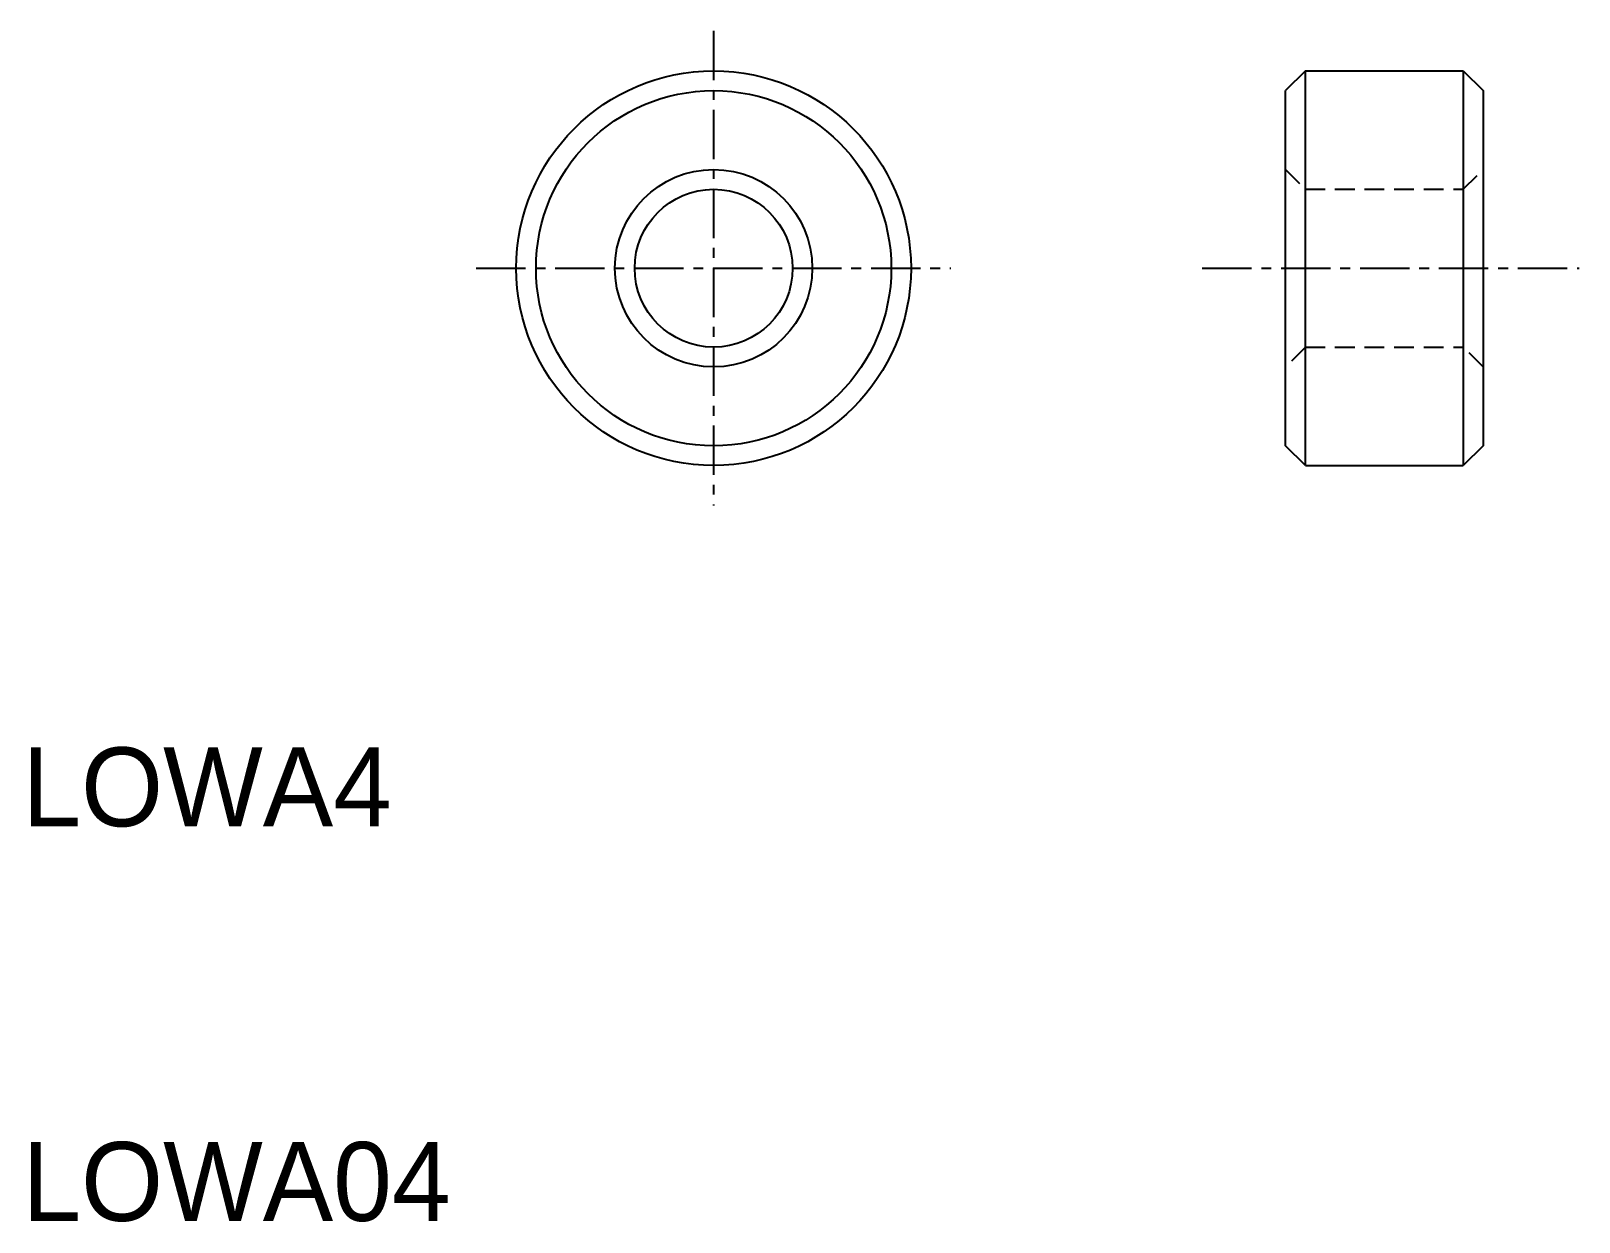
# Model space of a CAD drawing. Extents: x 10.2 to 49.4, y 10 to 40.2.
import ezdxf

# ---------------------------------------------------------------- set-up
doc = ezdxf.new("R2010")
doc.units = 0
doc.linetypes.add('CENTER', pattern=[2, 1.25, -0.25, 0.25, -0.25])
doc.linetypes.add('DASHED', pattern=[0.75, 0.5, -0.25])
doc.layers.get('0').update_dxf_attribs({"linetype": 'CONTINUOUS'})
doc.layers.add('CENTER', color=1, linetype='CENTER')

msp = doc.modelspace()

# ---------------------------------------------------------------- linework, layer by layer
at = {"color": 7, "linetype": 'CONTINUOUS'}
for p, q in [((42.505, 39.144), (42.005, 38.644)), ((42.505, 39.144), (46.505, 39.144)), ((42.505, 29.144), (42.505, 39.144)), ((46.505, 39.144), (46.505, 29.144)), ((46.505, 39.144), (47.005, 38.644)), ((42.005, 29.644), (42.005, 38.644)), ((47.005, 38.644), (47.005, 29.644)), ((42.505, 29.144), (42.005, 29.644)), ((47.005, 29.644), (46.505, 29.144)), ((42.505, 29.144), (46.505, 29.144))]:
    msp.add_line(p, q, dxfattribs=at)
at = {"color": 3, "linetype": 'DASHED'}
for p, q in [((42.005, 36.644), (42.505, 36.144)), ((46.505, 36.144), (47.005, 36.644)), ((42.505, 36.144), (46.505, 36.144)), ((42.505, 32.144), (42.005, 31.644)), ((42.505, 32.144), (46.505, 32.144)), ((47.005, 31.644), (46.505, 32.144))]:
    msp.add_line(p, q, dxfattribs=at)
at = {"color": 7, "linetype": 'CONTINUOUS'}
for radius in [5, 4.5, 2.5, 2]:
    msp.add_circle((27.514, 34.144), radius, dxfattribs=at)
at = {"layer": 'CENTER', "color": 1, "linetype": 'CENTER'}
for p, q in [((27.514, 40.157), (27.514, 28.131)), ((21.501, 34.144), (33.527, 34.144)), ((39.889, 34.144), (49.438, 34.144))]:
    msp.add_line(p, q, dxfattribs=at)

# ---------------------------------------------------------------- texts
at = {"color": 7, "linetype": 'CONTINUOUS'}
for s, p in [('LOWA4', (10, 20)), ('LOWA04', (10, 10))]:
    msp.add_text(s, height=2, dxfattribs=at).set_placement(p)

doc.saveas('drawing.dxf')
